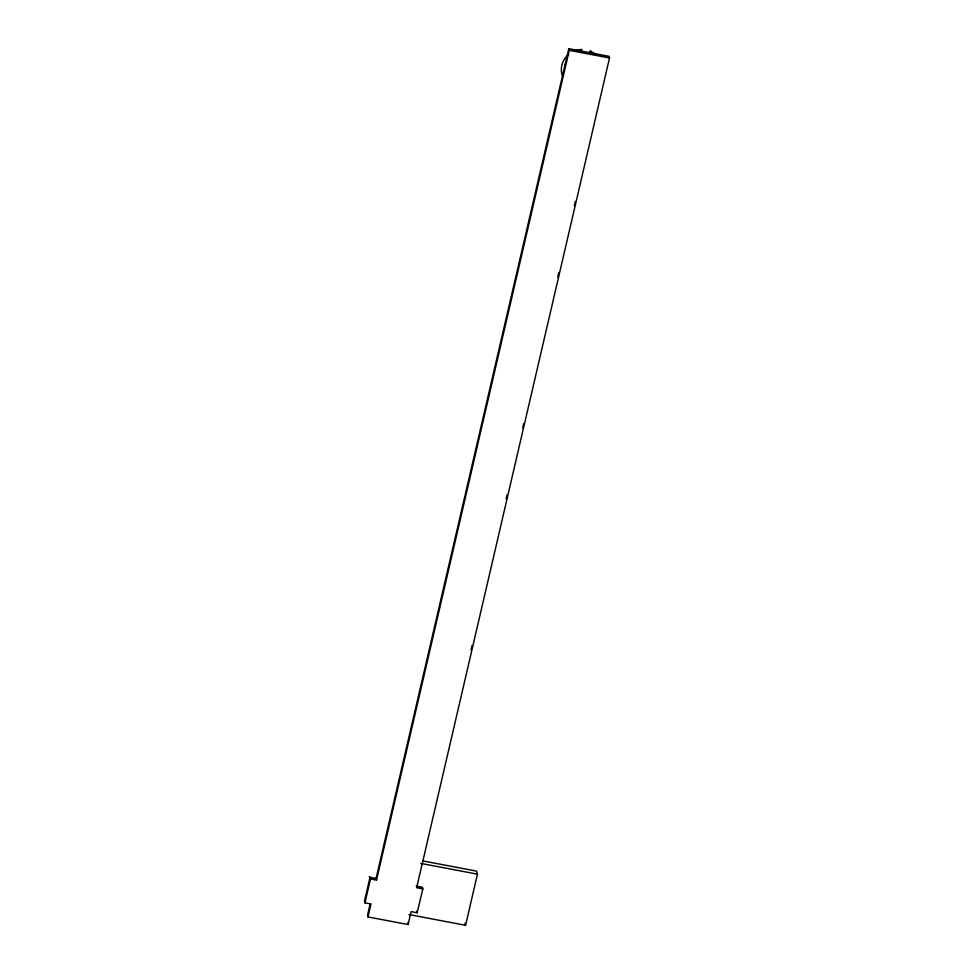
<?xml version="1.0" encoding="UTF-8"?>
<svg xmlns="http://www.w3.org/2000/svg" width="974" height="974" viewBox="0 0 974 974"><rect width="100%" height="100%" fill="white"/><g stroke="black" fill="none" stroke-linecap="round" stroke-linejoin="round"><path stroke-width="1.46" d="M369.365 877.197L369.511 876.551M370.035 877.318L370.497 878.95L376.536 880.094L376.074 878.475L370.035 877.318L364.483 901.218L364.946 902.837L370.984 903.982L367.977 916.936L408.106 924.557L411.113 911.615L417.152 912.748L422.838 888.885L422.375 887.265L416.202 886.096M364.946 902.837L370.497 878.95M370.193 903.799L367.515 915.304L367.977 916.936M376.074 878.475L568.792 48.7L609.054 56.346L609.517 57.977L416.665 887.716L422.838 888.885M376.536 880.094L569.254 50.319L568.792 48.7M581.015 52.596L581.77 49.357L575.646 50.538M590.147 53.205L590.646 51.05L595.735 54.361M471.063 650.035L472.098 645.592M506.163 499.017L507.198 494.585M522.685 427.951L523.708 423.52M557.785 276.945L558.808 272.501M574.295 205.879L575.33 201.435M408.91 914.537L465.584 925.3L477.455 874.165L476.59 871.121L422.899 860.931M589.319 52.255L590.646 51.05M569.254 50.319L609.517 57.977M420.78 863.402L477.455 874.165M465 923.267L465.584 925.3M416.689 911.128L417.152 912.748M407.643 922.926L408.106 924.557M562.266 75.375A20.466 19.492 -15.9 0 1 568.658 54.361M564.957 65.867A17.252 16.424 -15.9 0 1 566.503 61.788"/></g></svg>
